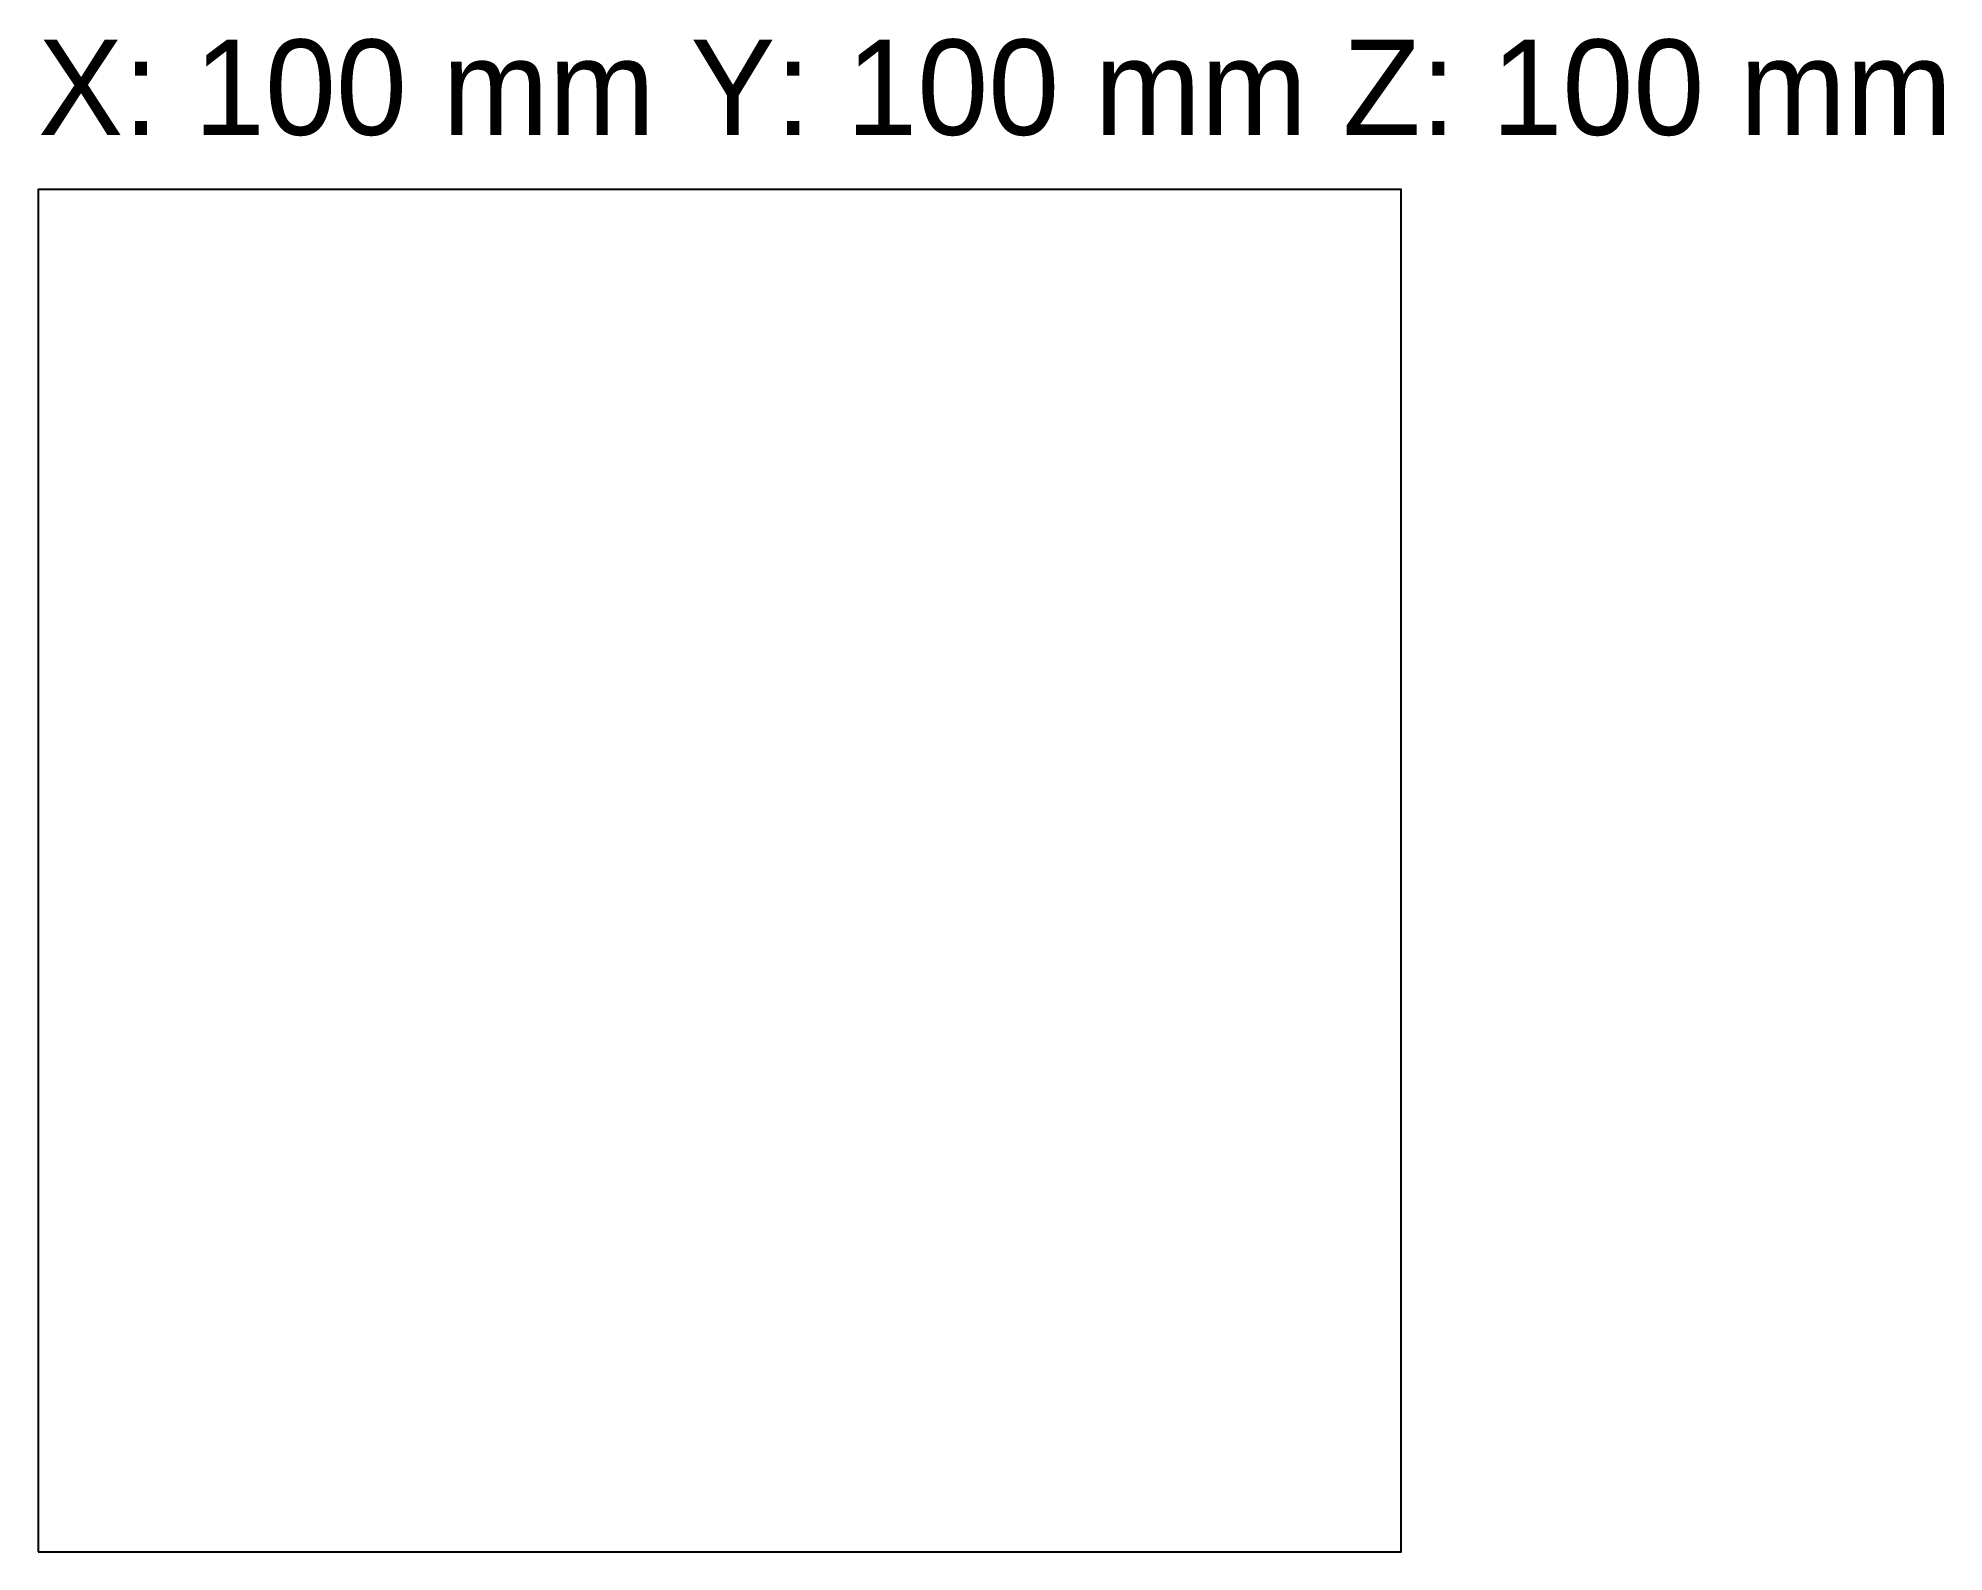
# Model space of a CAD drawing. Header units: metres. Extents: x -50 to 90, y -50 to 61.
import ezdxf

# ---------------------------------------------------------------- set-up
doc = ezdxf.new("R2010")
doc.units = ezdxf.units.M

msp = doc.modelspace()

# ---------------------------------------------------------------- linework, layer by layer
at = {"layer": 'Roh', "color": 198}
for points in [[(-50, -50, -4), (50, -50, -4), (50, 50, -4), (-50, 50, -4), (-50, -50, -4)], [(-50, -50, 96), (50, -50, 96), (50, 50, 96), (-50, 50, 96), (-50, -50, 96)]]:
    msp.add_polyline3d(points, dxfattribs=at)

# ---------------------------------------------------------------- texts
at = {"layer": 'Roh', "color": 90}
msp.add_text('X: 100 mm Y: 100 mm Z: 100 mm', height=7, dxfattribs=at).set_placement((-50, 54, 96))

doc.saveas('drawing.dxf')
